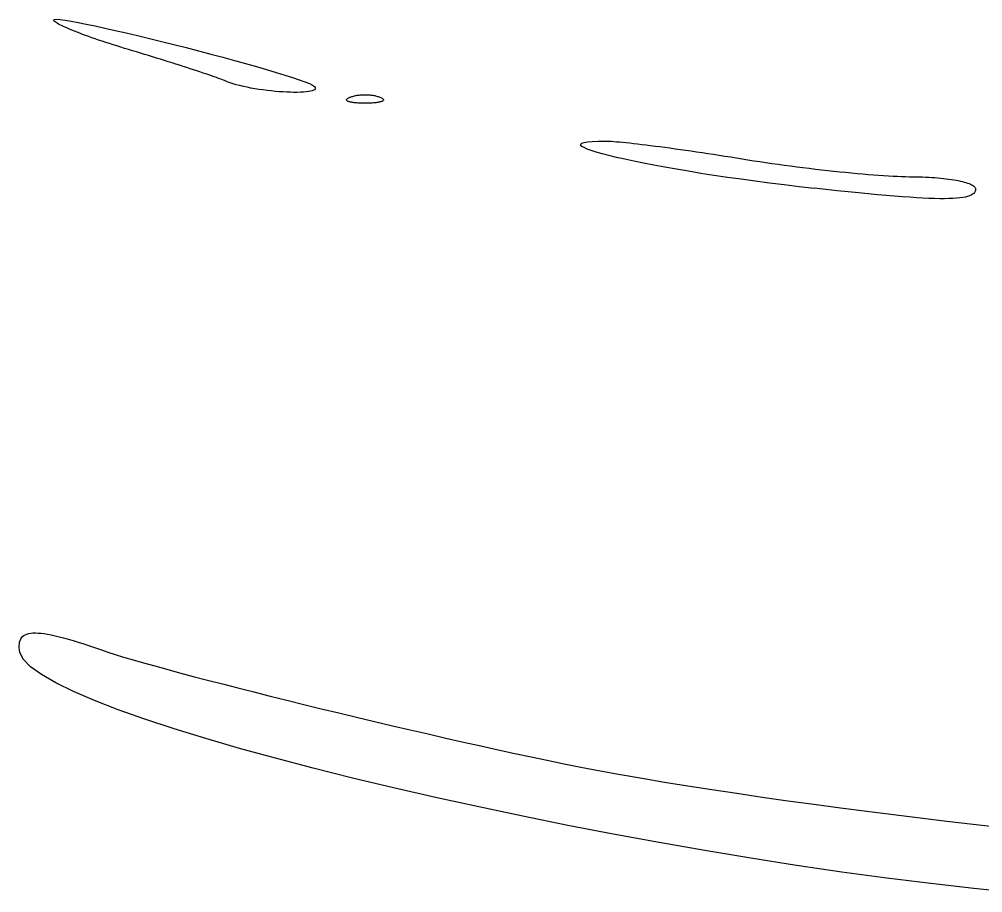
# Model space of a CAD drawing. Extents: x 61.4 to 117, y 125.4 to 225.4.
# Drawn here: x 77.89 to 83.79, y 150.68 to 156.03 of the extents above; entities that cross this region are included whole.
import ezdxf

# ---------------------------------------------------------------- set-up
doc = ezdxf.new("R2010")
doc.units = 0
doc.layers.add('LAYER_1', color=7, linetype='CONTINUOUS')

msp = doc.modelspace()

# ---------------------------------------------------------------- linework, layer by layer
at = {"layer": 'LAYER_1', "color": 7}
for points in [[(78.1038, 156.0219), (78.1085, 156.0253), (78.1221, 156.0262), (78.1441, 156.0246), (78.1737, 156.0207), (78.2106, 156.0147), (78.2539, 156.0068), (78.3032, 155.997), (78.3578, 155.9856), (78.4171, 155.9726), (78.4805, 155.9583), (78.5475, 155.9428), (78.6174, 155.9262), (78.6896, 155.9088), (78.7635, 155.8906), (78.8385, 155.8718), (78.914, 155.8525), (78.9894, 155.833), (79.0642, 155.8133), (79.1376, 155.7937), (79.2091, 155.7742), (79.2782, 155.7551), (79.3441, 155.7364), (79.4063, 155.7184), (79.4643, 155.7012), (79.5173, 155.6849), (79.5647, 155.6697), (79.6061, 155.6558), (79.6408, 155.6432), (79.6681, 155.6322), (79.6875, 155.623), (79.6984, 155.6156)], [(78.5617, 155.8408), (78.5375, 155.8481), (78.5136, 155.8554), (78.49, 155.8627), (78.4668, 155.87), (78.4441, 155.8773), (78.4218, 155.8846), (78.3999, 155.8918), (78.3786, 155.899), (78.3579, 155.9061), (78.3377, 155.9132), (78.3181, 155.9202), (78.2991, 155.9271), (78.2809, 155.9338), (78.2633, 155.9405), (78.2465, 155.947), (78.2304, 155.9533), (78.2151, 155.9595), (78.2007, 155.9655), (78.1872, 155.9713), (78.1745, 155.977), (78.1628, 155.9824), (78.152, 155.9875), (78.1422, 155.9925), (78.1335, 155.9972), (78.1258, 156.0016), (78.1192, 156.0057), (78.1138, 156.0096), (78.1095, 156.0131), (78.1064, 156.0164), (78.1045, 156.0193), (78.1038, 156.0219)], [(79.166, 155.6443), (79.1577, 155.6477), (79.1481, 155.6514), (79.1375, 155.6554), (79.1257, 155.6598), (79.113, 155.6644), (79.0993, 155.6693), (79.0846, 155.6745), (79.069, 155.6799), (79.0526, 155.6855), (79.0354, 155.6914), (79.0174, 155.6974), (78.9987, 155.7037), (78.9793, 155.7101), (78.9592, 155.7167), (78.9386, 155.7235), (78.9174, 155.7304), (78.8957, 155.7374), (78.8735, 155.7445), (78.8509, 155.7517), (78.8279, 155.759), (78.8046, 155.7664), (78.7809, 155.7738), (78.757, 155.7813), (78.7329, 155.7888), (78.7086, 155.7963), (78.6842, 155.8038), (78.6597, 155.8113), (78.6352, 155.8187), (78.6106, 155.8262), (78.5861, 155.8335), (78.5617, 155.8408)], [(79.6984, 155.6156), (79.703, 155.6097), (79.7047, 155.6044), (79.7036, 155.5997), (79.6999, 155.5954), (79.6937, 155.5916), (79.6852, 155.5884), (79.6746, 155.5856), (79.6619, 155.5833), (79.6474, 155.5815), (79.6312, 155.5801), (79.6134, 155.5792), (79.5943, 155.5788), (79.5739, 155.5787), (79.5524, 155.5792), (79.5299, 155.58), (79.5067, 155.5813), (79.4828, 155.5829), (79.4584, 155.585), (79.4337, 155.5874), (79.4088, 155.5903), (79.3839, 155.5935), (79.359, 155.597), (79.3345, 155.601), (79.3104, 155.6053), (79.2868, 155.6099), (79.264, 155.6148), (79.242, 155.6201), (79.2211, 155.6257), (79.2014, 155.6316), (79.183, 155.6379), (79.166, 155.6444)], [(80.0085, 155.5124), (79.9989, 155.5125), (79.9897, 155.5126), (79.9809, 155.5129), (79.9725, 155.5132), (79.9645, 155.5137), (79.9569, 155.5142), (79.9497, 155.5148), (79.9429, 155.5155), (79.9366, 155.5163), (79.9306, 155.5172), (79.9251, 155.5181), (79.9201, 155.5191), (79.9155, 155.5202), (79.9114, 155.5214), (79.9077, 155.5226), (79.9045, 155.5239), (79.9017, 155.5253), (79.8995, 155.5267), (79.8977, 155.5282), (79.8964, 155.5297), (79.8957, 155.5313), (79.8954, 155.5329), (79.8956, 155.5346), (79.8964, 155.5363), (79.8977, 155.538), (79.8995, 155.5398), (79.9019, 155.5417), (79.9048, 155.5435), (79.9083, 155.5454), (79.9123, 155.5474), (79.9169, 155.5493)], [(79.9169, 155.5493), (79.9219, 155.5512), (79.9271, 155.553), (79.9324, 155.5546), (79.9379, 155.5562), (79.9435, 155.5576), (79.9493, 155.5588), (79.9552, 155.56), (79.9612, 155.561), (79.9673, 155.5619), (79.9735, 155.5626), (79.9798, 155.5633), (79.9861, 155.5638), (79.9925, 155.5641), (79.9989, 155.5644), (80.0053, 155.5645), (80.0117, 155.5645), (80.0181, 155.5644), (80.0245, 155.5641), (80.0309, 155.5638), (80.0372, 155.5633), (80.0435, 155.5626), (80.0497, 155.5619), (80.0558, 155.561), (80.0618, 155.56), (80.0677, 155.5588), (80.0735, 155.5576), (80.0791, 155.5562), (80.0846, 155.5546), (80.0899, 155.553), (80.0951, 155.5512), (80.1001, 155.5493)], [(80.1001, 155.5493), (80.1047, 155.5474), (80.1087, 155.5454), (80.1121, 155.5435), (80.1151, 155.5417), (80.1174, 155.5398), (80.1192, 155.538), (80.1205, 155.5363), (80.1213, 155.5346), (80.1215, 155.5329), (80.1213, 155.5313), (80.1205, 155.5297), (80.1192, 155.5282), (80.1174, 155.5267), (80.1152, 155.5253), (80.1124, 155.5239), (80.1092, 155.5226), (80.1055, 155.5214), (80.1014, 155.5202), (80.0968, 155.5191), (80.0917, 155.5181), (80.0862, 155.5172), (80.0803, 155.5163), (80.074, 155.5155), (80.0672, 155.5148), (80.06, 155.5142), (80.0524, 155.5137), (80.0444, 155.5132), (80.036, 155.5129), (80.0272, 155.5126), (80.018, 155.5125), (80.0085, 155.5124)], [(82.7556, 154.9917), (82.6638, 155.0019), (82.573, 155.0126), (82.4836, 155.0237), (82.3956, 155.0352), (82.3094, 155.047), (82.2253, 155.059), (82.1433, 155.0712), (82.0639, 155.0836), (81.9872, 155.096), (81.9134, 155.1085), (81.8429, 155.1209), (81.7759, 155.1333), (81.7125, 155.1455), (81.6531, 155.1576), (81.5978, 155.1694), (81.547, 155.1809), (81.5009, 155.1921), (81.4596, 155.2028), (81.4235, 155.2131), (81.3928, 155.2229), (81.3677, 155.2321), (81.3485, 155.2407), (81.3354, 155.2486), (81.3287, 155.2558), (81.3285, 155.2622), (81.3352, 155.2677), (81.349, 155.2724), (81.3701, 155.2761), (81.3988, 155.2787), (81.4352, 155.2803), (81.4797, 155.2808)], [(81.4797, 155.2808), (81.49, 155.2807), (81.502, 155.2802), (81.5156, 155.2795), (81.5307, 155.2784), (81.5474, 155.2771), (81.5655, 155.2756), (81.585, 155.2737), (81.6058, 155.2717), (81.6279, 155.2693), (81.6512, 155.2668), (81.6757, 155.264), (81.7012, 155.261), (81.7278, 155.2578), (81.7554, 155.2543), (81.7839, 155.2507), (81.8132, 155.2469), (81.8433, 155.2429), (81.8742, 155.2388), (81.9058, 155.2344), (81.9379, 155.2299), (81.9707, 155.2253), (82.0039, 155.2205), (82.0376, 155.2156), (82.0717, 155.2105), (82.1061, 155.2054), (82.1408, 155.2001), (82.1756, 155.1947), (82.2107, 155.1892), (82.2458, 155.1836), (82.2809, 155.178), (82.3161, 155.1722)], [(82.3161, 155.1722), (82.3515, 155.1665), (82.3875, 155.1609), (82.424, 155.1553), (82.461, 155.1498), (82.4984, 155.1444), (82.536, 155.1391), (82.5739, 155.1339), (82.6119, 155.1288), (82.65, 155.1239), (82.6882, 155.1191), (82.7262, 155.1144), (82.7641, 155.1099), (82.8018, 155.1055), (82.8393, 155.1013), (82.8763, 155.0973), (82.9129, 155.0935), (82.949, 155.0898), (82.9846, 155.0863), (83.0194, 155.0831), (83.0536, 155.08), (83.0869, 155.0772), (83.1194, 155.0746), (83.1509, 155.0722), (83.1814, 155.0701), (83.2108, 155.0682), (83.239, 155.0666), (83.266, 155.0653), (83.2916, 155.0642), (83.3159, 155.0634), (83.3387, 155.0629), (83.36, 155.0626)], [(83.36, 155.0626), (83.3803, 155.0625), (83.4004, 155.0621), (83.4202, 155.0615), (83.4396, 155.0608), (83.4587, 155.0598), (83.4775, 155.0587), (83.4958, 155.0574), (83.5137, 155.0559), (83.5312, 155.0543), (83.5481, 155.0526), (83.5646, 155.0506), (83.5805, 155.0485), (83.5959, 155.0463), (83.6106, 155.044), (83.6248, 155.0415), (83.6382, 155.0389), (83.6511, 155.0362), (83.6632, 155.0333), (83.6746, 155.0303), (83.6852, 155.0273), (83.6951, 155.0241), (83.7041, 155.0209), (83.7123, 155.0175), (83.7196, 155.0141), (83.7261, 155.0106), (83.7316, 155.007), (83.7362, 155.0033), (83.7398, 154.9996), (83.7424, 154.9958), (83.744, 154.992), (83.7446, 154.9881)], [(83.7446, 154.9881), (83.7439, 154.9806), (83.7418, 154.9736), (83.7382, 154.967), (83.733, 154.961), (83.7262, 154.9555), (83.7178, 154.9505), (83.7075, 154.946), (83.6955, 154.942), (83.6815, 154.9386), (83.6656, 154.9356), (83.6476, 154.9332), (83.6275, 154.9312), (83.6053, 154.9298), (83.5808, 154.9289), (83.554, 154.9285), (83.5249, 154.9286), (83.4932, 154.9292), (83.4591, 154.9304), (83.4224, 154.932), (83.3831, 154.9342), (83.341, 154.9369), (83.2961, 154.9401), (83.2484, 154.9438), (83.1977, 154.948), (83.1441, 154.9528), (83.0874, 154.9581), (83.0276, 154.9638), (82.9645, 154.9701), (82.8983, 154.977), (82.8286, 154.9843), (82.7556, 154.9921)], [(82.7556, 154.9921), (82.7556, 154.9917)], [(77.8971, 152.1538), (77.8948, 152.1682), (77.8934, 152.1816), (77.893, 152.1941), (77.8937, 152.2056), (77.8954, 152.2163), (77.8983, 152.2259), (77.9022, 152.2347), (77.9073, 152.2425), (77.9135, 152.2494), (77.9209, 152.2554), (77.9296, 152.2605), (77.9395, 152.2646), (77.9506, 152.2678), (77.9631, 152.27), (77.9769, 152.2714), (77.992, 152.2718), (78.0084, 152.2713), (78.0263, 152.2699), (78.0456, 152.2675), (78.0663, 152.2643), (78.0885, 152.2601), (78.1122, 152.255), (78.1374, 152.2489), (78.1641, 152.242), (78.1925, 152.2341), (78.2224, 152.2253), (78.2539, 152.2157), (78.2871, 152.205), (78.3219, 152.1935), (78.3585, 152.1811), (78.3968, 152.1677)], [(83.9896, 150.6824), (83.7331, 150.7081), (83.4697, 150.738), (83.2006, 150.7718), (82.9267, 150.8091), (82.6494, 150.8499), (82.3696, 150.8937), (82.0886, 150.9403), (81.8075, 150.9895), (81.5275, 151.0411), (81.2496, 151.0946), (80.975, 151.15), (80.7049, 151.2069), (80.4403, 151.265), (80.1825, 151.3242), (79.9326, 151.384), (79.6916, 151.4444), (79.4609, 151.505), (79.2413, 151.5655), (79.0343, 151.6257), (78.8407, 151.6854), (78.6619, 151.7443), (78.4989, 151.802), (78.3529, 151.8584), (78.225, 151.9132), (78.1164, 151.9661), (78.0281, 152.0169), (77.9614, 152.0653), (77.9174, 152.111), (77.8971, 152.1538)], [(78.3968, 152.1677), (78.4351, 152.1547), (78.4802, 152.1402), (78.5317, 152.1244), (78.5894, 152.1074), (78.6528, 152.0891), (78.7217, 152.0698), (78.7956, 152.0494), (78.8743, 152.0281), (78.9574, 152.0059), (79.0446, 151.983), (79.1355, 151.9594), (79.2299, 151.9352), (79.3272, 151.9105), (79.4273, 151.8854), (79.5298, 151.8599), (79.6344, 151.8342), (79.7406, 151.8082), (79.8482, 151.7822), (79.9568, 151.7561), (80.0661, 151.7302), (80.1758, 151.7044), (80.2855, 151.6788), (80.3948, 151.6535), (80.5035, 151.6286), (80.6112, 151.6043), (80.7175, 151.5805), (80.8222, 151.5573), (80.9248, 151.5349), (81.0251, 151.5133), (81.1227, 151.4926), (81.2172, 151.4729)], [(81.2172, 151.4729), (81.3282, 151.4506), (81.4466, 151.4281), (81.572, 151.4053), (81.7038, 151.3824), (81.8413, 151.3594), (81.984, 151.3364), (82.1313, 151.3134), (82.2827, 151.2906), (82.4375, 151.268), (82.5951, 151.2456), (82.7551, 151.2235), (82.9167, 151.2019), (83.0795, 151.1807), (83.2428, 151.1601), (83.4061, 151.1401), (83.5688, 151.1207), (83.7302, 151.1022), (83.8899, 151.0844)]]:
    msp.add_lwpolyline(points, dxfattribs=at)
for points in [[(79.166, 155.6444)], [(79.9169, 155.5493)]]:
    msp.add_lwpolyline(points, close=True, dxfattribs=at)

doc.saveas('drawing.dxf')
